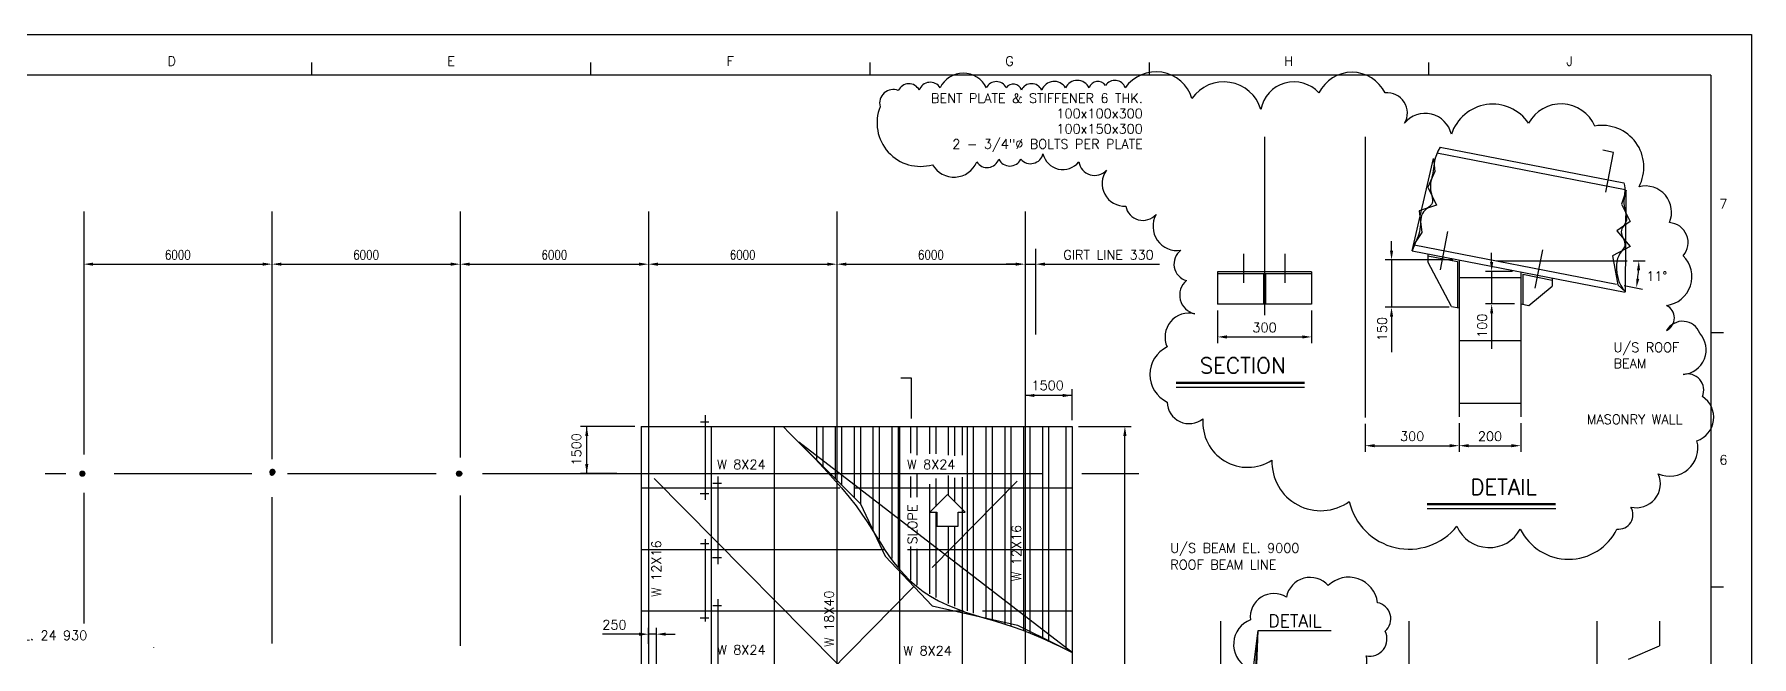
# Model space of a CAD drawing. Extents: x 0 to 84100, y 0 to 59400.
# Drawn here: x 29372 to 84100, y 39585 to 59400 of the extents above; entities that cross this region are included whole.
import ezdxf
from ezdxf.enums import TextEntityAlignment as Align

# ---------------------------------------------------------------- set-up
doc = ezdxf.new("R2010")
doc.units = 0
doc.header["$LTSCALE"] = 2500
for name, pattern in [('CENTER', [0]), ('CENTER2', [0]), ('DASHED', [0]), ('HIDDEN', [0])]:
    doc.linetypes.add(name, pattern=pattern)
for name, color, linetype in [('BORDER', 7, 'CONTINUOUS'), ('CLINE', 7, 'CENTER2'), ('CONC', 7, 'CONTINUOUS'), ('CUTLINE', 7, 'CONTINUOUS'), ('DIM', 6, 'CONTINUOUS'), ('OBJ', 7, 'CONTINUOUS'), ('ST-1', 1, 'CONTINUOUS'), ('STEEL', 2, 'CONTINUOUS'), ('TEXT', 7, 'CONTINUOUS'), ('TEXTM', 1, 'CONTINUOUS')]:
    doc.layers.add(name, color=color, linetype=linetype)
doc.styles.get("Standard").update_dxf_attribs({"font": 'romans', "width": 0.8})

msp = doc.modelspace()

# ---------------------------------------------------------------- linework, layer by layer
at = {"layer": 'BORDER', "color": 0}
for p, q in [((82800, 58100), (2600, 58100)), ((38200, 58500), (38200, 58100)), ((47100, 58500), (47100, 58100)), ((56000, 58500), (56000, 58100)), ((64900, 58500), (64900, 58100)), ((73800, 58500), (73800, 58100)), ((82800, 58100), (82800, 1300)), ((83200, 49900), (82800, 49900)), ((83200, 41800), (82800, 41800))]:
    msp.add_line(p, q, dxfattribs=at)
at = {"layer": 'BORDER', "color": 0, "const_width": 75}
for points in [[(69854, 48307), (65757, 48307)], [(77856, 44439), (73759, 44439)]]:
    msp.add_lwpolyline(points, dxfattribs=at)
at = {"layer": 'BORDER', "color": 0}
for points in [[(69854, 48157), (65757, 48157)], [(77856, 44289), (73759, 44289)]]:
    msp.add_lwpolyline(points, dxfattribs=at)
at = {"layer": 'CLINE', "color": 0}
for p, q in [((68577, 56137), (68577, 50462)), ((71781, 56137), (71781, 47200)), ((30945, 53763), (30945, 46026)), ((36945, 53763), (36945, 45872)), ((42945, 53763), (42945, 45923)), ((48945, 53763), (48945, 11101)), ((54945, 53763), (54945, 10838)), ((60945, 53763), (60945, 11101)), ((74182, 51902), (74420, 53124)), ((67919, 51488), (67919, 52413)), ((69235, 51488), (69235, 52413)), ((77204, 51314), (77442, 52536)), ((29716, 45415), (30376, 45415)), ((31911, 45415), (36300, 45415)), ((37441, 45415), (42182, 45415)), ((43655, 45415), (61495, 45415)), ((62749, 45415), (64567, 45415)), ((30945, 44796), (30945, 40639)), ((36945, 44668), (36945, 40004)), ((42945, 44719), (42945, 39927)), ((67170, 40715), (67170, 18825)), ((73170, 40715), (73170, 38564)), ((79170, 40715), (79170, 17419)), ((81163, 40715), (81163, 39931)), ((33175, 39871), (33175, 39860)), ((80170, 39509), (81163, 39931))]:
    msp.add_line(p, q, dxfattribs=at)
at = {"layer": 'CONC', "color": 0}
for p, q in [((74781, 51653), (76744, 51653)), ((74781, 50688), (74781, 47222)), ((76744, 50815), (76744, 47222)), ((74781, 49653), (76744, 49653)), ((74781, 47653), (76744, 47653))]:
    msp.add_line(p, q, dxfattribs=at)
at = {"layer": 'CUTLINE', "color": 0}
msp.add_lwpolyline([(0, 0), (0, 59400), (84100, 59400), (84100, 0)], close=True, dxfattribs=at)
msp.add_lwpolyline([(0, 0), (0, 59400), (84100, 59400), (84100, 0)], close=True, dxfattribs=at)
at = {"layer": 'DIM', "color": 0}
for p, q in [((60945, 53563), (60945, 51882)), ((61275, 52567), (61275, 49843)), ((72624, 52516), (72624, 52816)), ((31245, 52082), (36645, 52082)), ((37245, 52082), (42645, 52082)), ((42945, 52282), (42945, 52282)), ((42945, 52282), (42945, 52282)), ((43245, 52082), (48645, 52082)), ((48945, 52282), (48945, 52282)), ((48945, 52282), (48945, 52282)), ((49245, 52082), (54645, 52082)), ((54945, 52282), (54945, 52282)), ((54945, 52282), (54945, 52282)), ((55245, 52082), (60645, 52082)), ((60645, 52082), (60345, 52082)), ((60945, 52282), (60945, 52282)), ((60945, 52282), (60945, 52282)), ((60945, 52282), (60945, 52282)), ((60945, 52082), (61275, 52082)), ((61575, 52082), (61875, 52082)), ((61875, 52082), (65232, 52082)), ((74581, 52216), (72424, 52216)), ((72624, 52216), (72624, 50712)), ((75814, 52147), (75814, 52447)), ((75972, 52188), (80128, 52188)), ((80328, 52188), (80705, 52188)), ((30945, 51970), (30945, 51882)), ((36945, 51970), (36945, 51882)), ((36945, 51970), (36945, 51882)), ((76475, 51847), (75614, 51847)), ((75814, 51847), (75814, 50815)), ((80036, 51398), (80618, 51285)), ((67077, 50604), (67077, 49565)), ((70077, 50604), (70077, 49565)), ((74456, 50712), (72424, 50712)), ((72624, 50412), (72624, 50112)), ((76544, 50815), (75614, 50815)), ((75814, 50515), (75814, 50215)), ((72624, 50112), (72624, 49283)), ((75814, 50215), (75814, 49387)), ((67377, 49765), (69777, 49765)), ((60945, 48012), (60945, 47701)), ((62444, 47901), (60945, 47901)), ((62444, 47115), (62444, 48101)), ((48510, 46915), (46776, 46915)), ((46976, 45415), (46976, 46915)), ((62645, 46915), (64326, 46915)), ((64126, 29343), (64126, 46615)), ((71781, 47000), (71781, 46102)), ((74781, 47022), (74781, 46102)), ((74781, 47022), (74781, 46102)), ((76744, 47022), (76744, 46102)), ((72081, 46302), (74481, 46302)), ((75081, 46302), (76444, 46302)), ((47930, 45415), (46776, 45415)), ((48945, 39991), (48945, 40500)), ((49195, 39154), (49195, 40500)), ((48345, 40300), (47474, 40300)), ((48645, 40300), (48345, 40300)), ((49195, 40300), (48945, 40300)), ((49495, 40300), (49795, 40300))]:
    msp.add_line(p, q, dxfattribs=at)
at = {"layer": 'DIM', "color": 0, "linetype": 'CENTER'}
for p, q in [((50945, 46915), (50945, 9915)), ((52945, 46915), (52945, 9915)), ((56945, 46915), (56945, 9915)), ((58945, 46915), (58945, 46001)), ((58945, 45302), (58945, 9915))]:
    msp.add_line(p, q, dxfattribs=at)
at = {"layer": 'DIM', "color": 0}
for points, format in [([(59713, 57700, 0.625), (58238, 57700, 0.625)], "xyb"), ([(66263, 57360, 0.625), (64139, 57700, 0.625)], "xyb"), ([(72419, 57535, 0.625), (70309, 57535, 0.625)], "xyb"), ([(58238, 57700, 0.625), (57572, 57628, 0.625), (56906, 57610, 0.625), (56326, 57096, 0.625), (57997, 55250, 0.625), (59404, 55338, 0.625), (60108, 55426, 0.625), (60811, 55426, 0.625), (61515, 55601, 0.625), (62658, 55338, 0.625), (63537, 55074, 0.625), (64153, 53931, 0.625), (65120, 53667, 0.625), (65912, 52525, 0.625), (66088, 51558, 0.625), (66351, 50503, 0.625), (65472, 49448, 0.625), (65472, 47690, 0.625), (66615, 47162, 0.625), (68814, 45844, 0.625), (71276, 44525, 0.625), (74706, 43734, 0.625), (76728, 43646, 0.625)], "xyb"), ([(60343, 57700, 0.625), (59713, 57700, 0.625)], "xyb"), ([(60829, 57628, 0.625), (60343, 57700, 0.625)], "xyb"), ([(61476, 57628, 0.625), (60829, 57628, 0.625)], "xyb"), ([(62232, 57700, 0.625), (61476, 57628, 0.625)], "xyb"), ([(62988, 57700, 0.625), (62232, 57700, 0.625)], "xyb"), ([(63509, 57772, 0.625), (62988, 57700, 0.625)], "xyb"), ([(64139, 57700, 0.625), (63509, 57772, 0.625)], "xyb"), ([(68462, 57008, 0.625), (66263, 57360, 0.625)], "xyb"), ([(70309, 57535, 0.625), (68462, 57008, 0.625)], "xyb"), ([(73035, 56568, 0.625), (72419, 57535, 0.625)], "xyb"), ([(66999, 51917, 0, 100, 0), (66921, 52206, 0, 0, 0), (65545, 57337, 0, 0, 0), (64999, 57337, 0, 0, 0)], "xyseb"), ([(76992, 56568, 0.625), (74530, 56217, 0.625)], "xyb"), ([(79103, 56480, 0.625), (76992, 56568, 0.625)], "xyb"), ([(74530, 56217, 0.625), (73035, 56568, 0.625)], "xyb"), ([(80510, 54547, 0.625), (79103, 56480, 0.625)], "xyb"), ([(81477, 53404, 0.625), (80510, 54547, 0.625)], "xyb"), ([(81917, 52349, 0.625), (81477, 53404, 0.625)], "xyb"), ([(81389, 50767, 0.625), (81917, 52349, 0.625)], "xyb"), ([(78086, 51567, 0, 100, 0), (78196, 51288, 0, 0, 0), (78950, 49381, 0, 0, 0), (79580, 49381, 0, 0, 0)], "xyseb"), ([(81389, 49975, 0.625), (81389, 50767, 0.625)], "xyb"), ([(82445, 49887, 0.625), (81389, 49975, 0.625)], "xyb"), ([(81917, 48569, 0.625), (82445, 49887, 0.625)], "xyb"), ([(76745, 48196, 0, 100, 0), (76981, 48010, 0, 0, 0), (78047, 47172, 0, 0, 0), (78612, 47172, 0, 0, 0)], "xyseb"), ([(82533, 47866, 0.625), (81917, 48569, 0.625)], "xyb"), ([(82357, 46459, 0.625), (82533, 47866, 0.625)], "xyb"), ([(81125, 45404, 0.625), (82357, 46459, 0.625)], "xyb"), ([(62987, 45418, 0, 100, 0), (63124, 45151, 0, 0, 0), (64044, 43392, 0, 0, 0.242366), (65273, 42514, 0, 0, -3.419886)], "xyseb"), ([(80246, 44349, 0.625), (81125, 45404, 0.625)], "xyb"), ([(79806, 43646, 0.625), (80246, 44349, 0.625)], "xyb"), ([(76728, 43646, 0.625), (79806, 43646, 0.625)], "xyb"), ([(72420, 40395, 0.625), (72178, 41302, 0.625), (70606, 41846, 0.625), (69275, 41483, 0.625), (68126, 40758, 0.625), (68005, 39246, 0.625)], "xyb"), ([(71089, 38944, 0.625), (71815, 39609, 0.625), (72420, 40395, 0.625)], "xyb")]:
    msp.add_lwpolyline(points, format=format, dxfattribs=at)
for points in [[(74172, 55807), (74172, 55807), (74104, 55678), (74054, 55562), (74018, 55458), (73995, 55364), (73979, 55278), (73970, 55199), (73962, 55125), (73953, 55054), (73941, 54986), (73926, 54918), (73909, 54852), (73893, 54786), (73879, 54721), (73867, 54656), (73861, 54590), (73861, 54523), (73868, 54456), (73880, 54388), (73894, 54321), (73909, 54255), (73921, 54192), (73928, 54132), (73928, 54077), (73916, 54026), (73893, 53981), (73859, 53941), (73818, 53903), (73773, 53866), (73727, 53829), (73682, 53788), (73641, 53744), (73607, 53693), (73583, 53635), (73567, 53570), (73556, 53500), (73550, 53426), (73544, 53350), (73539, 53272), (73530, 53194), (73516, 53117), (73496, 53042), (73471, 52969), (73441, 52896), (73409, 52823), (73376, 52748), (73343, 52671), (73313, 52591), (73286, 52506), (73963, 55443), (74000, 55036), (73777, 54536), (74055, 53961), (73499, 53776), (73592, 53091), (73351, 52739), (73286, 52506)], [(80031, 54668), (80031, 54668), (80049, 54584), (80057, 54500), (80057, 54417), (80052, 54335), (80044, 54253), (80037, 54173), (80031, 54094), (80031, 54017), (80038, 53941), (80051, 53868), (80066, 53797), (80083, 53728), (80097, 53663), (80108, 53600), (80113, 53541), (80109, 53486), (80094, 53435), (80072, 53386), (80045, 53340), (80016, 53296), (79988, 53251), (79964, 53207), (79948, 53161), (79942, 53112), (79948, 53061), (79964, 53007), (79986, 52952), (80010, 52896), (80034, 52840), (80052, 52785), (80063, 52731), (80062, 52680), (80047, 52632), (80020, 52584), (79985, 52534), (79944, 52479), (79903, 52418), (79863, 52348), (79829, 52265), (79804, 52168), (79792, 52055), (79792, 51929), (79805, 51797), (79832, 51663), (79872, 51531), (79926, 51407), (79995, 51295), (80078, 51201), (80096, 54443), (79948, 53998), (80226, 53443), (79800, 53146), (80226, 52646), (79670, 52350), (79837, 51424), (80078, 51201)], [(53232, 46915), (53232, 46915), (53441, 46706), (53685, 46460), (53954, 46185), (54240, 45889), (54531, 45581), (54818, 45268), (55091, 44959), (55340, 44661), (55558, 44382), (55748, 44121), (55915, 43875), (56065, 43642), (56204, 43420), (56337, 43206), (56470, 42999), (56608, 42795), (56756, 42593), (56917, 42394), (57090, 42200), (57277, 42012), (57480, 41833), (57699, 41663), (57934, 41506), (58188, 41361), (58460, 41231), (58748, 41114), (59046, 41006), (59352, 40907), (59660, 40812), (59967, 40720), (60269, 40628), (60561, 40533), (60841, 40435), (61107, 40332), (61361, 40228), (61602, 40122), (61831, 40017), (62047, 39913), (62252, 39813), (62445, 39716), (53732, 46415), (55701, 44447), (56491, 42780), (57983, 41200), (60705, 40586), (61945, 39966), (62445, 39716)]]:
    msp.add_lwpolyline(points, dxfattribs=at)
msp.add_lwpolyline([(59036, 44184), (58474, 44747), (57911, 44184), (58136, 44184), (58136, 43734), (58811, 43734), (58811, 44184)], close=True, dxfattribs=at)
msp.add_arc((75972, 52188), 4532, 352.7931, 356.2069, dxfattribs=at)
for points in [[(31245, 52132), (31245, 52032), (30945, 52082)], [(36645, 52132), (36645, 52032), (36945, 52082)], [(37245, 52132), (37245, 52032), (36945, 52082)], [(42645, 52132), (42645, 52032), (42945, 52082)], [(43245, 52132), (43245, 52032), (42945, 52082)], [(48645, 52132), (48645, 52032), (48945, 52082)], [(49245, 52132), (49245, 52032), (48945, 52082)], [(54645, 52132), (54645, 52032), (54945, 52082)], [(55245, 52132), (55245, 52032), (54945, 52082)], [(60645, 52132), (60645, 52032), (60945, 52082)], [(60645, 52132), (60645, 52032), (60945, 52082)], [(60645, 52132), (60645, 52032), (60945, 52082)], [(61575, 52132), (61575, 52032), (61275, 52082)], [(72574, 52516), (72674, 52516), (72624, 52216)], [(75764, 52147), (75864, 52147), (75814, 51847)], [(80445, 51890), (80545, 51886), (80505, 52188)], [(80518, 51611), (80420, 51627), (80422, 51323)], [(72574, 50412), (72674, 50412), (72624, 50712)], [(75764, 50515), (75864, 50515), (75814, 50815)], [(67377, 49815), (67377, 49715), (67077, 49765)], [(69777, 49815), (69777, 49715), (70077, 49765)], [(61245, 47951), (61245, 47851), (60945, 47901)], [(62144, 47951), (62144, 47851), (62444, 47901)], [(46926, 46615), (47026, 46615), (46976, 46915)], [(64076, 46615), (64176, 46615), (64126, 46915)], [(72081, 46352), (72081, 46252), (71781, 46302)], [(74481, 46352), (74481, 46252), (74781, 46302)], [(75081, 46352), (75081, 46252), (74781, 46302)], [(76444, 46352), (76444, 46252), (76744, 46302)], [(46926, 45715), (47026, 45715), (46976, 45415)], [(48645, 40350), (48645, 40250), (48945, 40300)], [(49495, 40350), (49495, 40250), (49195, 40300)]]:
    msp.add_solid(points, dxfattribs=at)
at = {"layer": 'OBJ', "color": 0}
for p, q in [((54296, 46915), (54296, 45851)), ((54496, 46915), (54496, 45651)), ((54896, 46915), (54896, 45251)), ((55096, 46915), (55096, 45052)), ((55496, 46915), (55496, 44652)), ((55696, 46915), (55696, 44452)), ((56096, 46915), (56096, 43613)), ((56296, 46915), (56296, 43321)), ((56696, 46915), (56696, 42709)), ((56896, 46915), (56896, 42447)), ((57296, 46915), (57296, 46069)), ((57496, 46915), (57496, 46001)), ((57896, 46915), (57896, 46046)), ((58096, 46915), (58096, 46046)), ((58496, 46915), (58496, 46001)), ((58696, 46915), (58696, 45978)), ((59096, 46915), (59096, 41043)), ((59296, 46915), (59296, 40973)), ((59696, 46915), (59696, 40814)), ((59896, 46915), (59896, 40769)), ((60296, 46915), (60296, 40634)), ((60496, 46915), (60496, 40565)), ((60896, 46915), (60896, 40418)), ((61096, 46915), (61096, 40340)), ((61496, 46915), (61496, 40175)), ((61696, 46915), (61696, 40082)), ((62244, 46915), (62244, 39816)), ((62444, 46915), (62444, 40082)), ((57296, 45325), (57296, 44657)), ((57496, 45415), (57496, 44668)), ((57896, 45077), (57896, 41583)), ((58096, 45257), (58096, 44370)), ((58496, 45348), (58496, 44724)), ((58696, 45280), (58696, 44524)), ((58096, 44184), (58096, 41467)), ((58496, 43734), (58496, 41276)), ((58696, 43734), (58696, 41194)), ((57296, 43091), (57296, 42024)), ((57496, 43016), (57496, 41857))]:
    msp.add_line(p, q, dxfattribs=at)
at = {"layer": 'ST-1', "color": 0}
for p, q in [((74062, 55625), (80065, 54458)), ((74172, 55807), (80031, 54668)), ((73347, 52698), (79795, 51445)), ((73286, 52506), (80065, 51189)), ((73781, 52410), (73781, 52155)), ((73781, 52349), (74722, 52166)), ((74531, 50736), (73781, 52155)), ((74722, 52166), (74722, 50699)), ((74781, 52216), (74781, 50688)), ((70077, 51834), (67077, 51834)), ((67077, 51834), (67077, 50804)), ((70077, 51774), (67077, 51774)), ((68547, 51774), (68547, 50804)), ((68607, 51774), (68607, 50804)), ((70077, 51834), (70077, 50804)), ((76744, 51834), (76744, 50815)), ((76803, 51761), (76803, 50804)), ((76803, 51761), (77744, 51578)), ((77744, 51640), (77744, 51385)), ((76994, 50767), (77744, 51385)), ((70077, 50804), (67077, 50804)), ((74531, 50736), (74781, 50688)), ((76744, 50815), (76994, 50767)), ((50749, 47275), (50749, 44574)), ((48710, 46915), (62445, 46915)), ((48710, 46915), (48710, 33427)), ((50597, 47065), (50870, 47065)), ((62445, 46915), (62445, 9915)), ((48710, 44956), (55038, 44956)), ((49130, 45260), (60739, 33525)), ((50997, 45111), (51270, 45111)), ((51149, 45321), (51149, 42533)), ((50587, 44784), (50870, 44784)), ((50749, 43322), (50749, 40700)), ((48710, 42999), (56481, 42999)), ((50597, 43183), (50870, 43183)), ((50987, 42743), (51270, 42743)), ((49942, 34259), (57395, 41823)), ((50997, 41208), (51270, 41208)), ((51149, 41418), (51149, 38701)), ((48710, 41042), (58983, 41042)), ((50587, 40815), (50870, 40815))]:
    msp.add_line(p, q, dxfattribs=at)
at = {"layer": 'ST-1', "color": 0, "linetype": 'HIDDEN'}
for p, q in [((55534, 44956), (62445, 44956)), ((57202, 42999), (62445, 42999)), ((59592, 41042), (62445, 41042))]:
    msp.add_line(p, q, dxfattribs=at)
at = {"layer": 'ST-1', "color": 0, "linetype": 'DASHED'}
msp.add_line((57985, 42422), (60696, 45173), dxfattribs=at)
at = {"layer": 'STEEL', "color": 0}
for p, q in [((48945, 46915), (48945, 39791)), ((54945, 46915), (54945, 33986)), ((49318, 45415), (54490, 45415))]:
    msp.add_line(p, q, dxfattribs=at)
at = {"layer": 'STEEL', "color": 0, "linetype": 'DASHED'}
for p, q in [((60945, 46915), (60945, 41198)), ((55741, 45415), (60248, 45415)), ((60945, 40400), (60945, 39840))]:
    msp.add_line(p, q, dxfattribs=at)
at = {"layer": 'STEEL', "color": 0}
for points, const_width in [([(30853, 45411, 1), (30953, 45411, 1)], 100), ([(36911, 45468, 1), (37011, 45468, 1)], 100), ([(36907, 45415, 1), (36982, 45415, 1)], 75), ([(42854, 45411, 1), (42954, 45411, 1)], 100), ([(42907, 45415, 1), (42982, 45415, 1)], 75)]:
    msp.add_lwpolyline(points, format="xyb", close=True, dxfattribs=dict(at, const_width=const_width))
at = {"layer": 'TEXTM', "color": 0}
for p in [(68257, 38629), (68309, 38778)]:
    msp.add_line(p, (68372, 40420), dxfattribs=at)
for points in [[(79454, 54376), (79700, 55641), (79358, 55708)], [(57331, 47163), (57331, 48452), (56982, 48452)], [(68165, 38734), (68372, 40420), (68848, 40420)], [(68848, 40420), (70704, 40420)]]:
    msp.add_lwpolyline(points, dxfattribs=at)

# ---------------------------------------------------------------- texts
at = {"layer": 'BORDER', "color": 0}
for s, p in [('D', (33750, 58400)), ('E', (42650, 58400)), ('F', (51550, 58400)), ('G', (60450, 58400)), ('H', (69350, 58400)), ('J', (78300, 58400)), ('7', (83200, 53850)), ('6', (83200, 45700))]:
    msp.add_text(s, height=300, dxfattribs=at).set_placement(p, align=Align.CENTER)
for s, height, p in [('SECTION', 500, (69254, 48457)), ('DETAIL', 500, (77256, 44589)), ('DETAIL', 400, (70393, 40405))]:
    msp.add_text(s, height=height, dxfattribs=at).set_placement(p, align=Align.BOTTOM_RIGHT)
at = {"layer": 'DIM', "color": 0, "width": 0.8}
for p in [(33945, 52382), (39945, 52382), (45945, 52382), (51945, 52382), (57945, 52382)]:
    msp.add_text('6000', height=300, dxfattribs=at).set_placement(p, align=Align.MIDDLE_CENTER)
at = {"layer": 'DIM', "color": 0}
for s, p in [('GIRT LINE 330', (63604, 52382)), ('11%%d', (81078, 51698)), ('300', (68577, 50065)), ('1500', (61666, 48222)), ('300', (73281, 46602)), ('200', (75762, 46602)), ('250', (47859, 40600))]:
    msp.add_text(s, height=300, dxfattribs=at).set_placement(p, align=Align.MIDDLE_CENTER)
for s, p in [('150', (72324, 50017)), ('100', (75514, 50121)), ('1500', (46646, 46187))]:
    msp.add_text(s, height=300, rotation=90, dxfattribs=at).set_placement(p, align=Align.MIDDLE_CENTER)
at = {"layer": 'TEXT', "color": 0}
for s, p in [('BENT PLATE & STIFFENER 6 THK.', (64696, 57216)), ('100x100x300', (64696, 56730)), ('100x150x300', (64696, 56244)), ('2 - 3/4"%%c BOLTS PER PLATE', (64696, 55759))]:
    msp.add_text(s, height=300, dxfattribs=at).set_placement(p, align=Align.RIGHT)
for s, p in [('U/S ROOF', (79697, 49285)), ('BEAM', (79697, 48773)), ('MASONRY WALL', (78847, 46991)), ('W 8X24', (51133, 45555)), ('W 8X24', (57182, 45555)), ('U/S BEAM EL. 9000', (65573, 42893)), ('ROOF BEAM LINE', (65573, 42364)), ('T.O.S. BEAM EL. 24 930', (26173, 40113)), ('W 8X24', (51133, 39651)), ('W 8X24', (57068, 39623))]:
    msp.add_text(s, height=300, dxfattribs=at).set_placement(p)
for s, p in [('SLOPE', (57504, 43157)), ('W 12X16', (49345, 41485)), ('W 12X16', (60818, 41980)), ('W 18X40', (54848, 39890))]:
    msp.add_text(s, height=300, rotation=90, dxfattribs=at).set_placement(p)

doc.saveas('drawing.dxf')
